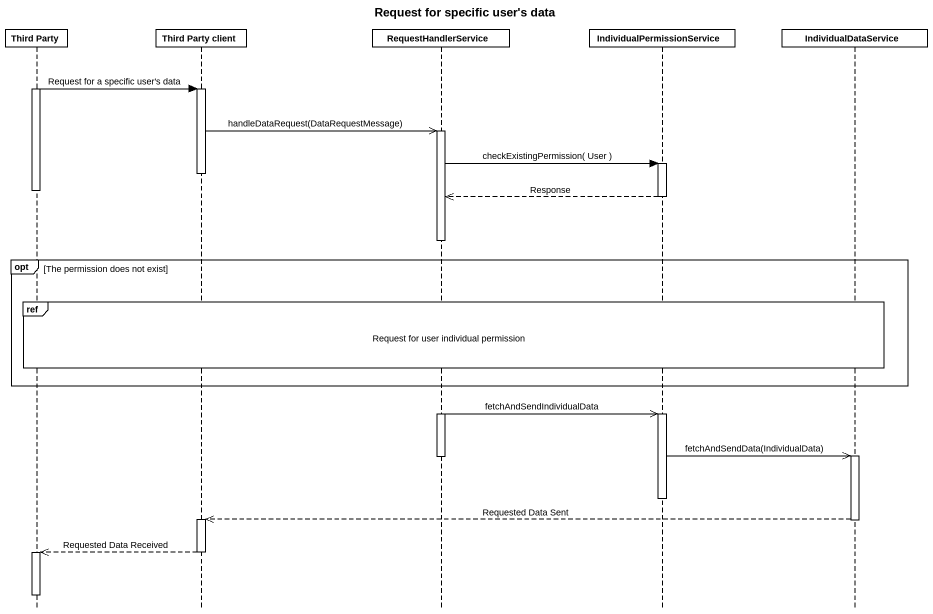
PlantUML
@startuml
title Request for specific user's data
hide footbox
participant "Third Party" as Third_Party
participant "Third Party client" as Third_Party_client
participant RequestHandlerService
participant IndividualPermissionService
participant IndividualDataService

activate Third_Party
Third_Party -> Third_Party_client : Request for a specific user's data
activate Third_Party_client
Third_Party_client ->> RequestHandlerService : handleDataRequest(DataRequestMessage)
activate RequestHandlerService
RequestHandlerService -> IndividualPermissionService : checkExistingPermission( User )
activate IndividualPermissionService
deactivate Third_Party_client
deactivate Third_Party
IndividualPermissionService -->> RequestHandlerService : Response
deactivate IndividualPermissionService
opt The permission does not exist
  ref over Third_Party, Third_Party_client, RequestHandlerService, IndividualPermissionService, IndividualDataService : Request for user individual permission
end
RequestHandlerService ->> IndividualPermissionService : fetchAndSendIndividualData
activate IndividualPermissionService
IndividualPermissionService ->> IndividualDataService : fetchAndSendData(IndividualData)
activate IndividualDataService
deactivate RequestHandlerService
deactivate IndividualPermissionService
IndividualDataService -->> Third_Party_client : Requested Data Sent
activate Third_Party_client
deactivate IndividualDataService
Third_Party_client -->> Third_Party : Requested Data Received
deactivate Third_Party_client
activate Third_Party
deactivate Third_Party
@enduml
